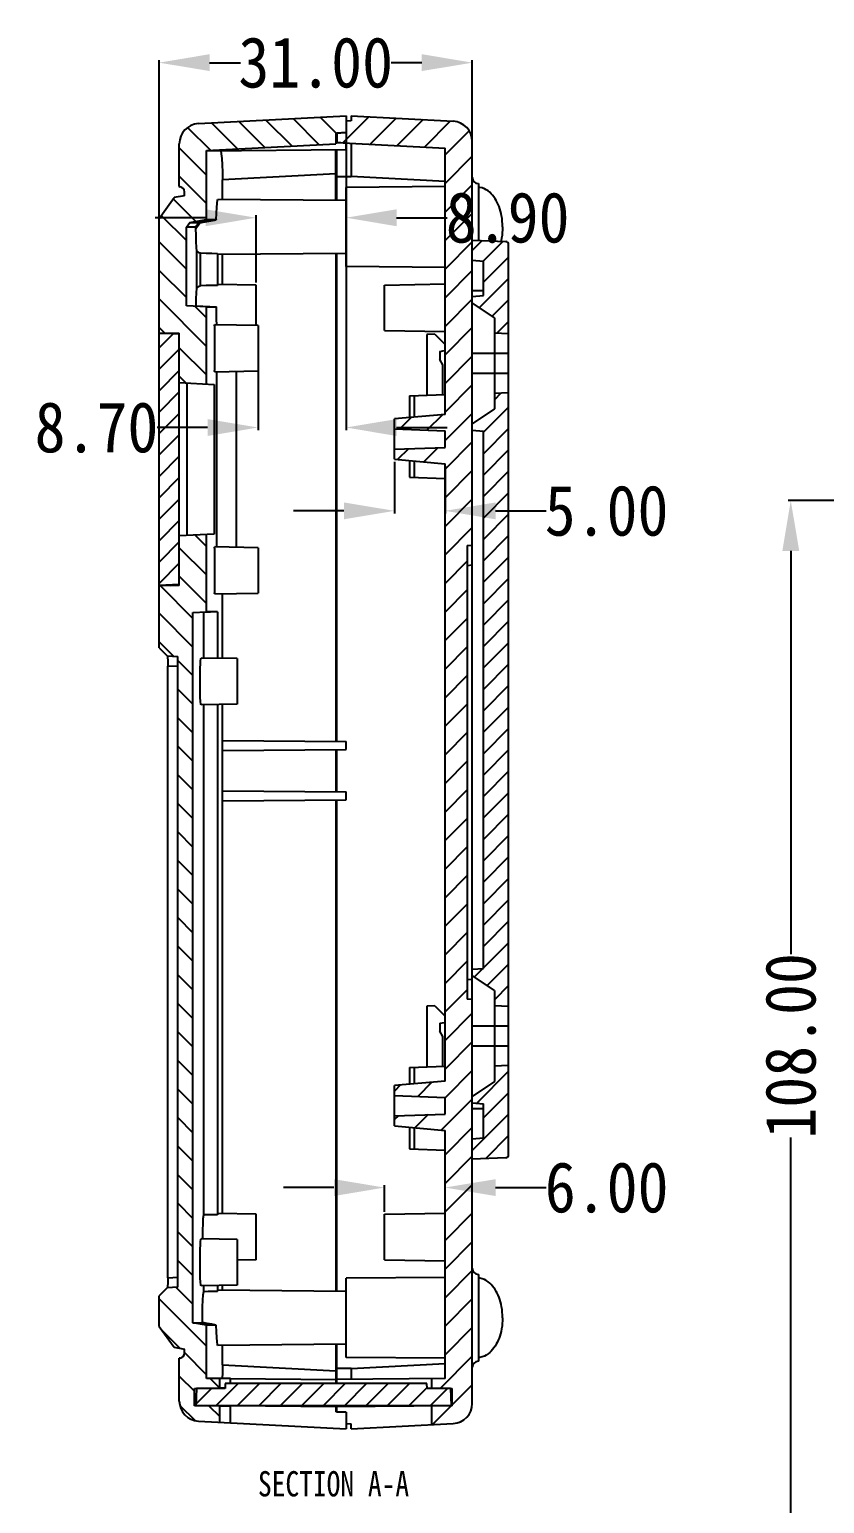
# Model space of a CAD drawing. Header units: inches. Extents: x 491 to 935, y -1750 to -1437.
# Drawn here: x 612.2 to 690.9, y -1586.8 to -1440.8 of the extents above; entities that cross this region are included whole.
import ezdxf
from ezdxf.enums import TextEntityAlignment as Align

# ---------------------------------------------------------------- set-up
doc = ezdxf.new("R2010")
doc.units = ezdxf.units.IN
doc.header["$MEASUREMENT"] = 0
doc.layers.add('5', color=7, linetype='Continuous')
doc.layers.add('hatch', color=56, linetype='Continuous', lineweight=9)
doc.styles.add('FFS', font='simfang.ttf', dxfattribs={"width": 0.9})
doc.dimstyles.get("Standard").update_dxf_attribs({"dimtxt": 0.18, "dimasz": 0.18, "dimexe": 0.18, "dimexo": 0.0625, "dimgap": 0.09, "dimtad": 0, "dimzin": 0, "dimdsep": 46, "dimtxsty": 'Standard', "dimcen": 0.09, "dimadec": 0, "dimazin": 0, "dimtfac": 1, "dimtofl": 0, "dimtmove": 0, "dimatfit": 3, "dimfxl": 1, "dimtolj": 1, "dimtzin": 0, "dimarcsym": 0})

# ---------------------------------------------------------------- blocks, each defined once
blk = doc.blocks.new('*D10')
at = {"color": 6, "lineweight": -2}
for p, q in [((713.15, -1487.45), (687.35, -1487.45)), ((687.6, -1492.45), (687.6, -1532.38)), ((687.6, -1590.45), (687.6, -1550.51)), ((713.15, -1595.45), (687.35, -1595.45))]:
    blk.add_line(p, q, dxfattribs=at)
at = {"color": 6}
for points in [[(686.77, -1492.45), (688.44, -1492.45), (687.6, -1487.45)], [(686.77, -1590.45), (688.44, -1590.45), (687.6, -1595.45)]]:
    blk.add_solid(points, dxfattribs=at)
at = {"layer": 'Defpoints', "color": 0}
for p in [(713.4, -1487.45), (687.6, -1595.45), (713.4, -1595.45)]:
    blk.add_point(p, dxfattribs=at)
at = {"color": 4, "insert": (687.6, -1541.45), "char_height": 5, "attachment_point": 5, "rotation": 90, "style": 'FFS'}
blk.add_mtext('\\A1;108.00', dxfattribs=at)
blk = doc.blocks.new('*D11')
at = {"color": 6, "lineweight": -2}
for p, q in [((625.08, -1459.51), (625.08, -1443.86)), ((630.08, -1444.11), (633.12, -1444.11)), ((651.08, -1444.11), (648.04, -1444.11)), ((656.08, -1451.95), (656.08, -1443.86))]:
    blk.add_line(p, q, dxfattribs=at)
at = {"color": 6}
for points in [[(630.08, -1443.27), (630.08, -1444.94), (625.08, -1444.11)], [(651.08, -1443.27), (651.08, -1444.94), (656.08, -1444.11)]]:
    blk.add_solid(points, dxfattribs=at)
at = {"layer": 'Defpoints', "color": 0}
for p in [(625.08, -1444.11), (656.08, -1452.2), (625.08, -1459.76)]:
    blk.add_point(p, dxfattribs=at)
at = {"color": 4, "insert": (640.58, -1444.11), "char_height": 5, "attachment_point": 5, "style": 'FFS'}
blk.add_mtext('\\A1;31.00', dxfattribs=at)
blk = doc.blocks.new('*D18')
at = {"color": 6, "lineweight": -2}
for p, q in [((648.38, -1483.63), (648.38, -1488.73)), ((653.38, -1484.07), (653.38, -1488.73)), ((643.38, -1488.48), (638.38, -1488.48)), ((658.38, -1488.48), (663.38, -1488.48))]:
    blk.add_line(p, q, dxfattribs=at)
at = {"color": 6}
for points in [[(643.38, -1487.65), (643.38, -1489.32), (648.38, -1488.48)], [(658.38, -1487.65), (658.38, -1489.32), (653.38, -1488.48)]]:
    blk.add_solid(points, dxfattribs=at)
at = {"layer": 'Defpoints', "color": 0}
for p in [(648.38, -1483.38), (653.38, -1483.82), (653.38, -1488.48)]:
    blk.add_point(p, dxfattribs=at)
at = {"color": 4, "insert": (669.37, -1488.48), "char_height": 5, "attachment_point": 5, "style": 'FFS'}
blk.add_mtext('\\A1;5.00', dxfattribs=at)
blk = doc.blocks.new('*D19')
at = {"color": 6, "lineweight": -2}
for p, q in [((643.58, -1449.63), (643.58, -1480.48)), ((634.88, -1470.38), (634.88, -1480.48)), ((629.88, -1480.23), (624.88, -1480.23)), ((648.58, -1480.23), (653.58, -1480.23))]:
    blk.add_line(p, q, dxfattribs=at)
at = {"color": 6}
for points in [[(629.88, -1479.4), (629.88, -1481.07), (634.88, -1480.23)], [(648.58, -1479.4), (648.58, -1481.07), (643.58, -1480.23)]]:
    blk.add_solid(points, dxfattribs=at)
at = {"layer": 'Defpoints', "color": 0}
for p in [(643.58, -1449.38), (634.88, -1470.13), (634.88, -1480.23)]:
    blk.add_point(p, dxfattribs=at)
at = {"color": 4, "insert": (618.88, -1480.23), "char_height": 5, "attachment_point": 5, "style": 'FFS'}
blk.add_mtext('\\A1;8.70', dxfattribs=at)
blk = doc.blocks.new('*D20')
at = {"color": 6, "lineweight": -2}
for p, q in [((643.58, -1449.63), (643.58, -1459.71)), ((634.68, -1465.88), (634.68, -1459.21)), ((629.68, -1459.46), (624.68, -1459.46)), ((648.58, -1459.46), (653.58, -1459.46))]:
    blk.add_line(p, q, dxfattribs=at)
at = {"color": 6}
for points in [[(629.68, -1458.63), (629.68, -1460.3), (634.68, -1459.46)], [(648.58, -1458.63), (648.58, -1460.3), (643.58, -1459.46)]]:
    blk.add_solid(points, dxfattribs=at)
at = {"layer": 'Defpoints', "color": 0}
for p in [(643.58, -1449.38), (634.68, -1459.46), (634.68, -1466.13)]:
    blk.add_point(p, dxfattribs=at)
at = {"color": 4, "insert": (659.58, -1459.46), "char_height": 5, "attachment_point": 5, "style": 'FFS'}
blk.add_mtext('\\A1;8.90', dxfattribs=at)
blk = doc.blocks.new('*D21')
at = {"color": 6, "lineweight": -2}
for p, q in [((642.38, -1555.48), (637.38, -1555.48)), ((647.38, -1557.88), (647.38, -1555.23)), ((653.38, -1557.77), (653.38, -1555.23)), ((658.38, -1555.48), (663.38, -1555.48))]:
    blk.add_line(p, q, dxfattribs=at)
at = {"color": 6}
for points in [[(642.38, -1554.65), (642.38, -1556.32), (647.38, -1555.48)], [(658.38, -1554.65), (658.38, -1556.32), (653.38, -1555.48)]]:
    blk.add_solid(points, dxfattribs=at)
at = {"layer": 'Defpoints', "color": 0}
for p in [(653.38, -1555.48), (647.38, -1558.13), (653.38, -1558.02)]:
    blk.add_point(p, dxfattribs=at)
at = {"color": 4, "insert": (669.38, -1555.48), "char_height": 5, "attachment_point": 5, "style": 'FFS'}
blk.add_mtext('\\A1;6.00', dxfattribs=at)

msp = doc.modelspace()

# ---------------------------------------------------------------- linework, layer by layer
at = {"color": 7, "linetype": 'Continuous'}
for points in [[(659.079, -1460.378), (659.072, -1460.086), (659.052, -1459.808), (659.022, -1459.542), (658.981, -1459.286), (658.93, -1459.041), (658.871, -1458.805), (658.803, -1458.578), (658.726, -1458.36), (658.641, -1458.15), (658.548, -1457.95), (658.446, -1457.758), (658.336, -1457.575), (658.217, -1457.401), (658.089, -1457.237), (657.951, -1457.084), (657.803, -1456.941), (657.643, -1456.811), (657.469, -1456.695), (657.28, -1456.595), (657.073, -1456.514), (656.842, -1456.458), (656.679, -1456.445)], [(659.079, -1460.378), (659.072, -1460.669), (659.052, -1460.947), (659.022, -1461.214), (658.981, -1461.469), (658.93, -1461.715), (658.909, -1461.801)], [(659.079, -1568.378), (659.072, -1568.086), (659.052, -1567.808), (659.022, -1567.542), (658.981, -1567.286), (658.93, -1567.041), (658.871, -1566.805), (658.803, -1566.578), (658.726, -1566.36), (658.641, -1566.15), (658.548, -1565.95), (658.446, -1565.758), (658.336, -1565.575), (658.217, -1565.401), (658.089, -1565.237), (657.951, -1565.084), (657.803, -1564.941), (657.643, -1564.811), (657.469, -1564.695), (657.28, -1564.595), (657.073, -1564.514), (656.842, -1564.458), (656.679, -1564.445)], [(659.079, -1568.378), (659.072, -1568.669), (659.052, -1568.947), (659.022, -1569.214), (658.981, -1569.469), (658.93, -1569.715), (658.871, -1569.951), (658.803, -1570.178), (658.726, -1570.396), (658.641, -1570.605), (658.548, -1570.806), (658.446, -1570.997), (658.336, -1571.18), (658.217, -1571.354), (658.089, -1571.518), (657.951, -1571.672), (657.803, -1571.814), (657.643, -1571.944), (657.469, -1572.06), (657.28, -1572.161), (657.073, -1572.241), (656.842, -1572.297), (656.679, -1572.311)]]:
    msp.add_lwpolyline(points, dxfattribs=at)
at = {"layer": '5', "color": 40, "linetype": 'Continuous'}
for p, q in [((627.906, -1450.531), (630.156, -1452.781)), ((630.278, -1450.075), (632.844, -1452.64)), ((632.966, -1449.934), (635.531, -1452.499)), ((635.653, -1449.793), (638.219, -1452.359)), ((638.341, -1449.652), (640.906, -1452.218)), ((641.028, -1449.511), (642.594, -1451.077)), ((645.841, -1449.47), (643.272, -1452.039)), ((648.529, -1449.611), (645.96, -1452.18)), ((651.216, -1449.752), (648.647, -1452.321)), ((653.904, -1449.893), (651.335, -1452.462)), ((655.767, -1450.858), (653.379, -1453.246)), ((627.079, -1452.532), (629.779, -1455.232)), ((656.079, -1453.375), (653.379, -1456.075)), ((627.079, -1455.361), (629.779, -1458.061)), ((656.079, -1456.203), (653.379, -1458.903)), ((626.485, -1457.595), (628.72, -1459.83)), ((625.295, -1459.233), (627.779, -1461.717)), ((656.079, -1459.032), (653.379, -1461.732)), ((625.079, -1461.846), (627.779, -1464.546)), ((656.079, -1461.86), (653.379, -1464.56)), ((657.071, -1461.721), (656.079, -1462.714)), ((659.104, -1461.81), (657.143, -1463.771)), ((659.679, -1463.356), (657.179, -1465.856)), ((625.079, -1464.674), (627.779, -1467.374)), ((656.079, -1464.689), (653.379, -1467.389)), ((659.679, -1465.478), (656.792, -1468.364)), ((625.079, -1467.503), (629.779, -1472.203)), ((656.079, -1467.517), (653.379, -1470.217)), ((659.679, -1467.599), (658.053, -1469.224)), ((628.626, -1468.222), (629.779, -1469.374)), ((625.079, -1470.331), (625.599, -1470.852)), ((626.472, -1470.951), (625.079, -1472.344)), ((656.079, -1470.345), (653.379, -1473.045)), ((659.679, -1469.72), (658.509, -1470.89)), ((627.079, -1472.465), (625.079, -1474.465)), ((627.079, -1472.331), (629.779, -1475.031)), ((656.079, -1473.174), (653.379, -1475.874)), ((627.079, -1474.587), (625.079, -1476.587)), ((627.079, -1475.16), (627.741, -1475.822)), ((627.079, -1476.708), (625.079, -1478.708)), ((656.079, -1476.002), (653.379, -1478.702)), ((658.919, -1476.844), (658.279, -1477.484)), ((659.679, -1478.206), (657.179, -1480.706)), ((627.079, -1478.829), (625.079, -1480.829)), ((650.018, -1479.234), (648.858, -1480.394)), ((653.118, -1478.963), (651.591, -1480.49)), ((656.079, -1478.831), (653.379, -1481.531)), ((627.079, -1480.951), (625.079, -1482.951)), ((659.679, -1480.327), (657.179, -1482.827)), ((649.751, -1482.33), (648.677, -1483.404)), ((652.682, -1482.227), (651.278, -1483.631)), ((656.079, -1481.659), (653.379, -1484.359)), ((659.679, -1482.448), (657.179, -1484.948)), ((627.079, -1483.072), (625.079, -1485.072)), ((627.079, -1485.193), (625.079, -1487.193)), ((656.079, -1484.488), (653.379, -1487.188)), ((659.679, -1484.57), (657.179, -1487.07)), ((659.679, -1486.691), (657.179, -1489.191)), ((627.079, -1487.314), (625.079, -1489.314)), ((656.079, -1487.316), (653.379, -1490.016)), ((627.079, -1489.436), (625.079, -1491.436)), ((659.679, -1488.812), (657.179, -1491.312)), ((628.662, -1490.886), (629.779, -1492.002)), ((656.079, -1490.144), (653.379, -1492.844)), ((659.679, -1490.934), (657.179, -1493.434)), ((627.079, -1491.557), (625.079, -1493.557)), ((627.079, -1492.13), (629.779, -1494.83)), ((627.079, -1493.678), (625.079, -1495.678)), ((655.579, -1493.473), (653.379, -1495.673)), ((659.679, -1493.055), (657.179, -1495.555)), ((627.079, -1494.959), (629.779, -1497.659)), ((659.679, -1495.176), (657.179, -1497.676)), ((625.202, -1495.91), (628.429, -1499.137)), ((655.579, -1496.301), (653.379, -1498.501)), ((659.679, -1497.298), (657.179, -1499.798)), ((625.079, -1498.615), (628.429, -1501.965)), ((655.579, -1499.13), (653.379, -1501.33)), ((659.679, -1499.419), (657.179, -1501.919)), ((625.079, -1501.444), (626.517, -1502.882)), ((659.679, -1501.54), (657.179, -1504.04)), ((655.579, -1501.958), (653.379, -1504.158)), ((626.937, -1503.302), (628.429, -1504.794)), ((659.679, -1503.662), (657.179, -1506.162)), ((655.579, -1504.787), (653.379, -1506.987)), ((659.679, -1505.783), (657.179, -1508.283)), ((626.937, -1506.13), (628.429, -1507.622)), ((626.937, -1508.959), (628.429, -1510.451)), ((655.579, -1507.615), (653.379, -1509.815)), ((659.679, -1507.904), (657.179, -1510.404)), ((655.579, -1510.443), (653.379, -1512.643)), ((659.679, -1510.025), (657.179, -1512.525)), ((626.937, -1511.787), (628.429, -1513.279)), ((655.579, -1513.272), (653.379, -1515.472)), ((659.679, -1512.147), (657.179, -1514.647)), ((626.937, -1514.616), (628.429, -1516.108)), ((659.679, -1514.268), (657.179, -1516.768)), ((655.579, -1516.1), (653.379, -1518.3)), ((626.937, -1517.444), (628.429, -1518.936)), ((659.679, -1516.389), (657.179, -1518.889)), ((655.579, -1518.929), (653.379, -1521.129)), ((659.679, -1518.511), (657.179, -1521.011)), ((626.937, -1520.272), (628.429, -1521.764)), ((659.679, -1520.632), (657.179, -1523.132)), ((655.579, -1521.757), (653.379, -1523.957)), ((626.937, -1523.101), (628.429, -1524.593)), ((659.679, -1522.753), (657.179, -1525.253)), ((655.579, -1524.585), (653.379, -1526.785)), ((659.679, -1524.875), (657.179, -1527.375)), ((626.937, -1525.929), (628.429, -1527.421)), ((655.579, -1527.414), (653.379, -1529.614)), ((659.679, -1526.996), (657.179, -1529.496)), ((626.937, -1528.758), (628.429, -1530.25)), ((659.679, -1529.117), (657.179, -1531.617)), ((655.579, -1530.242), (653.379, -1532.442)), ((626.937, -1531.586), (628.429, -1533.078)), ((659.679, -1531.239), (657.179, -1533.739)), ((655.579, -1533.071), (653.379, -1535.271)), ((657.136, -1533.781), (656.293, -1534.624)), ((659.679, -1533.36), (657.555, -1535.484)), ((626.937, -1534.414), (628.429, -1535.906)), ((655.579, -1535.899), (653.379, -1538.099)), ((659.679, -1535.481), (658.279, -1536.881)), ((626.937, -1537.243), (628.429, -1538.735)), ((656.079, -1538.228), (653.379, -1540.928)), ((626.937, -1540.071), (628.429, -1541.563)), ((656.079, -1541.056), (653.379, -1543.756)), ((626.937, -1542.9), (628.429, -1544.392)), ((656.079, -1543.884), (653.379, -1546.584)), ((659.679, -1543.967), (656.525, -1547.12)), ((648.981, -1545.325), (648.379, -1545.928)), ((652.081, -1545.054), (650.677, -1546.458)), ((626.937, -1545.728), (628.429, -1547.22)), ((656.079, -1546.713), (653.009, -1549.783)), ((659.679, -1546.088), (657.179, -1548.588)), ((648.771, -1548.364), (648.379, -1548.756)), ((651.701, -1548.262), (650.408, -1549.555)), ((659.679, -1548.209), (656.079, -1551.809)), ((626.937, -1548.557), (628.429, -1550.049)), ((656.079, -1549.541), (653.379, -1552.241)), ((659.679, -1550.331), (657.389, -1552.62)), ((626.937, -1551.385), (628.429, -1552.877)), ((656.079, -1552.37), (653.379, -1555.07)), ((626.937, -1554.213), (628.429, -1555.705)), ((656.079, -1555.198), (653.379, -1557.898)), ((626.937, -1557.042), (628.429, -1558.534)), ((656.079, -1558.027), (653.379, -1560.727)), ((626.937, -1559.87), (628.429, -1561.362)), ((656.079, -1560.855), (653.379, -1563.555)), ((626.937, -1562.699), (628.429, -1564.191)), ((656.079, -1563.683), (653.379, -1566.383)), ((626.77, -1565.36), (628.429, -1567.019)), ((625.079, -1566.498), (629.779, -1571.198)), ((656.079, -1566.512), (653.379, -1569.212)), ((625.347, -1569.595), (627.141, -1571.389)), ((656.079, -1569.34), (653.379, -1572.04)), ((627.579, -1571.826), (629.779, -1574.026)), ((656.079, -1572.169), (652.884, -1575.363)), ((627.079, -1574.154), (628.579, -1575.654)), ((630.133, -1574.381), (631.079, -1575.326)), ((630.275, -1575.377), (628.711, -1576.941)), ((632.896, -1574.877), (630.696, -1577.077)), ((635.017, -1574.877), (632.817, -1577.077)), ((637.139, -1574.877), (634.939, -1577.077)), ((639.26, -1574.877), (637.06, -1577.077)), ((641.381, -1574.877), (639.181, -1577.077)), ((643.503, -1574.877), (641.303, -1577.077)), ((645.624, -1574.877), (643.424, -1577.077)), ((647.745, -1574.877), (645.545, -1577.077)), ((649.867, -1574.877), (647.667, -1577.077)), ((651.598, -1575.267), (649.788, -1577.077)), ((653.609, -1575.377), (651.909, -1577.077)), ((656.079, -1574.997), (654.079, -1576.997)), ((627.145, -1577.049), (628.639, -1578.543)), ((630.014, -1577.09), (631.079, -1578.154)), ((653.993, -1577.083), (652.119, -1578.956))]:
    msp.add_line(p, q, dxfattribs=at)
at = {"layer": '5', "color": 7, "linetype": 'Continuous'}
for p, q in [((628.974, -1450.143), (643.579, -1449.378)), ((643.579, -1449.378), (643.579, -1451.029)), ((644.079, -1449.878), (643.579, -1449.904)), ((644.079, -1449.378), (654.183, -1449.907)), ((644.079, -1449.378), (644.079, -1449.878)), ((642.579, -1451.078), (643.579, -1451.025)), ((642.579, -1451.078), (642.579, -1452.13)), ((643.579, -1452.083), (642.579, -1452.03)), ((643.579, -1451.029), (642.679, -1451.076)), ((642.679, -1451.076), (642.679, -1452.008)), ((642.679, -1452.008), (653.379, -1452.569)), ((643.579, -1452.723), (643.579, -1452.083)), ((644.079, -1452.081), (644.079, -1455.377)), ((656.079, -1576.851), (656.079, -1451.905)), ((627.079, -1456.378), (627.079, -1452.14)), ((629.779, -1452.801), (642.579, -1452.13)), ((629.779, -1459.643), (629.779, -1452.801)), ((629.782, -1452.844), (643.579, -1452.723)), ((642.579, -1457.748), (642.579, -1452.732)), ((642.679, -1457.749), (642.679, -1452.731)), ((653.379, -1478.94), (653.379, -1452.569)), ((627.079, -1456.378), (627.165, -1456.393)), ((642.579, -1455.126), (631.347, -1455.715)), ((631.347, -1457.65), (631.347, -1455.715)), ((642.579, -1455.074), (642.679, -1455.074)), ((642.679, -1455.377), (644.079, -1455.377)), ((653.379, -1456.378), (643.579, -1456.463)), ((653.379, -1455.864), (644.079, -1455.377)), ((656.679, -1456.078), (656.679, -1461.704)), ((625.079, -1459.531), (626.578, -1457.466)), ((627.579, -1457.29), (626.578, -1457.466)), ((627.579, -1457.29), (627.579, -1456.885)), ((643.577, -1457.757), (630.899, -1457.646)), ((643.579, -1464.292), (643.579, -1456.463)), ((630.736, -1459.665), (630.752, -1459.007)), ((625.079, -1470.843), (625.079, -1459.531)), ((627.779, -1460.408), (628.122, -1459.935)), ((628.686, -1460.408), (627.779, -1460.408)), ((627.779, -1468.178), (627.779, -1460.408)), ((628.122, -1459.935), (629.779, -1459.643)), ((628.122, -1459.935), (629.031, -1459.936)), ((629.032, -1459.936), (628.686, -1460.407)), ((629.059, -1459.933), (630.718, -1459.643)), ((629.122, -1459.964), (629.814, -1459.834)), ((629.779, -1459.643), (630.718, -1459.643)), ((656.079, -1461.678), (659.392, -1461.822)), ((659.679, -1552.233), (659.679, -1462.122)), ((628.813, -1466.426), (628.813, -1462.794)), ((629.18, -1466.2), (629.18, -1462.983)), ((630.855, -1463.021), (630.855, -1466.166)), ((643.577, -1462.999), (630.899, -1463.109)), ((631.347, -1466.07), (631.347, -1463.106)), ((642.579, -1463.008), (642.579, -1511.304)), ((642.679, -1511.304), (642.679, -1463.007)), ((656.079, -1463.678), (657.179, -1463.774)), ((653.379, -1464.378), (643.579, -1464.292)), ((657.179, -1467.178), (657.179, -1463.774)), ((634.679, -1466.128), (630.899, -1466.062)), ((634.679, -1470.124), (634.679, -1466.128)), ((647.379, -1466.127), (653.379, -1466.023)), ((647.379, -1470.628), (647.379, -1466.127)), ((656.079, -1466.673), (657.179, -1466.673)), ((656.079, -1467.274), (657.179, -1467.178)), ((658.279, -1469.378), (656.079, -1467.878)), ((629.779, -1468.282), (627.779, -1468.178)), ((628.75, -1468.178), (630.755, -1468.283)), ((629.779, -1468.282), (630.755, -1468.283)), ((629.779, -1475.928), (629.779, -1468.282)), ((658.279, -1469.378), (658.279, -1478.378)), ((625.079, -1470.843), (627.079, -1470.878)), ((627.079, -1470.982), (625.079, -1470.878)), ((625.079, -1495.878), (625.079, -1470.878)), ((625.2, -1470.878), (626.173, -1470.878)), ((626.173, -1470.878), (627.076, -1470.921)), ((627.079, -1495.878), (627.079, -1470.878)), ((630.547, -1470.161), (630.547, -1474.594)), ((634.879, -1470.128), (630.585, -1470.053)), ((634.879, -1470.128), (634.879, -1474.628)), ((647.379, -1470.628), (653.379, -1470.733)), ((652.358, -1470.983), (651.579, -1471.011)), ((651.579, -1471.011), (651.579, -1477.035)), ((652.358, -1470.983), (653.379, -1472.003)), ((659.679, -1470.951), (658.279, -1470.878)), ((652.879, -1472.703), (653.331, -1472.623)), ((652.879, -1472.703), (652.879, -1473.503)), ((653.179, -1474.022), (652.879, -1473.503)), ((656.079, -1472.878), (659.679, -1472.878)), ((630.585, -1474.703), (634.879, -1474.628)), ((630.803, -1492.057), (630.803, -1474.699)), ((632.718, -1474.665), (632.718, -1492.09)), ((653.179, -1476.979), (653.179, -1474.022)), ((659.679, -1474.878), (656.079, -1474.878)), ((627.079, -1475.787), (630.543, -1475.968)), ((627.846, -1490.928), (627.846, -1475.827)), ((630.543, -1475.968), (630.543, -1490.787)), ((659.679, -1476.804), (658.279, -1476.878)), ((649.879, -1477.094), (653.379, -1476.972)), ((649.879, -1477.094), (649.879, -1479.246)), ((650.361, -1479.204), (650.361, -1477.077)), ((653.379, -1478.94), (648.379, -1479.378)), ((648.379, -1483.378), (648.379, -1479.378)), ((658.279, -1478.378), (656.079, -1479.878)), ((648.379, -1480.378), (653.379, -1480.552)), ((653.379, -1482.203), (653.379, -1480.552)), ((656.079, -1480.481), (657.179, -1480.578)), ((657.179, -1533.778), (657.179, -1480.578)), ((648.379, -1482.378), (653.379, -1482.203)), ((648.379, -1483.378), (653.379, -1483.815)), ((649.879, -1483.509), (649.879, -1485.161)), ((650.361, -1485.178), (650.361, -1483.551)), ((653.379, -1544.94), (653.379, -1483.815)), ((649.879, -1485.161), (653.379, -1485.283)), ((630.543, -1490.787), (627.079, -1490.969)), ((629.779, -1498.473), (629.779, -1490.827)), ((630.547, -1492.161), (630.547, -1496.594)), ((634.879, -1492.128), (630.585, -1492.053)), ((634.879, -1492.128), (634.879, -1496.628)), ((655.579, -1491.921), (656.079, -1491.878)), ((655.579, -1491.921), (655.579, -1536.834)), ((656.079, -1493.87), (655.579, -1493.914)), ((627.079, -1495.773), (625.079, -1495.878)), ((626.173, -1495.878), (627.076, -1495.834)), ((627.079, -1495.878), (625.079, -1495.913)), ((625.079, -1502.045), (625.079, -1495.913)), ((626.173, -1495.878), (625.352, -1495.878)), ((630.585, -1496.703), (634.879, -1496.628)), ((631.347, -1503.092), (631.347, -1496.689)), ((628.429, -1498.544), (629.779, -1498.473)), ((628.429, -1568.874), (628.429, -1498.544)), ((630.855, -1498.473), (629.493, -1498.544)), ((629.493, -1503.059), (629.493, -1498.544)), ((630.855, -1498.473), (629.779, -1498.473)), ((630.855, -1498.473), (630.855, -1503.083)), ((625.079, -1502.045), (625.882, -1502.849)), ((625.882, -1502.849), (626.937, -1502.904)), ((626.937, -1565.351), (626.937, -1502.904)), ((632.813, -1503.117), (629.249, -1503.055)), ((632.813, -1503.117), (632.813, -1507.638)), ((626.937, -1503.903), (625.937, -1503.85)), ((625.937, -1564.405), (625.937, -1503.85)), ((632.813, -1507.638), (629.249, -1507.7)), ((629.493, -1558.192), (629.493, -1507.696)), ((630.855, -1507.672), (630.855, -1558.166)), ((631.347, -1511.206), (631.347, -1507.664)), ((631.339, -1511.206), (643.579, -1511.313)), ((631.339, -1512.206), (631.339, -1511.206)), ((643.579, -1512.099), (643.579, -1511.313)), ((631.339, -1512.206), (643.579, -1512.099)), ((631.347, -1516.206), (631.347, -1512.206)), ((642.579, -1512.108), (642.579, -1516.304)), ((642.679, -1516.304), (642.679, -1512.108)), ((631.339, -1516.206), (643.579, -1516.313)), ((631.339, -1517.206), (631.339, -1516.206)), ((631.339, -1517.206), (643.579, -1517.099)), ((631.347, -1558.07), (631.347, -1517.206)), ((642.579, -1517.108), (642.579, -1565.748)), ((642.679, -1565.749), (642.679, -1517.108)), ((643.579, -1517.099), (643.579, -1516.313)), ((656.079, -1533.874), (657.179, -1533.778)), ((655.579, -1534.842), (656.079, -1534.885)), ((658.279, -1535.978), (656.079, -1534.478)), ((658.279, -1535.978), (658.279, -1544.978)), ((652.358, -1537.483), (651.579, -1537.511)), ((651.579, -1537.511), (651.579, -1543.535)), ((652.358, -1537.483), (653.379, -1538.503)), ((656.079, -1536.878), (655.579, -1536.834)), ((659.679, -1537.551), (658.279, -1537.478)), ((652.879, -1539.203), (653.331, -1539.123)), ((652.879, -1539.203), (652.879, -1540.003)), ((656.079, -1539.478), (659.679, -1539.478)), ((653.179, -1540.522), (652.879, -1540.003)), ((653.179, -1543.479), (653.179, -1540.522)), ((659.679, -1541.478), (656.079, -1541.478)), ((649.879, -1543.594), (653.379, -1543.472)), ((649.879, -1543.594), (649.879, -1545.246)), ((650.361, -1545.204), (650.361, -1543.577)), ((659.679, -1543.404), (658.279, -1543.478)), ((653.379, -1544.94), (648.379, -1545.378)), ((648.379, -1549.378), (648.379, -1545.378)), ((658.279, -1544.978), (656.079, -1546.478)), ((648.379, -1546.378), (653.379, -1546.552)), ((653.379, -1548.203), (653.379, -1546.552)), ((648.379, -1548.378), (653.379, -1548.203)), ((656.079, -1547.081), (657.179, -1547.178)), ((657.179, -1547.682), (656.079, -1547.682)), ((657.179, -1550.581), (657.179, -1547.178)), ((648.379, -1549.378), (653.379, -1549.815)), ((649.879, -1549.509), (649.879, -1551.661)), ((650.361, -1551.678), (650.361, -1549.551)), ((653.379, -1574.378), (653.379, -1549.815)), ((657.179, -1550.581), (656.079, -1550.678)), ((649.879, -1551.661), (653.379, -1551.783)), ((659.392, -1552.533), (656.079, -1552.678)), ((634.679, -1558.128), (630.899, -1558.062)), ((634.679, -1562.628), (634.679, -1558.128)), ((647.379, -1558.127), (653.379, -1558.023)), ((647.379, -1562.628), (647.379, -1558.127)), ((632.813, -1560.617), (629.249, -1560.555)), ((632.813, -1560.617), (632.813, -1565.138)), ((634.679, -1562.628), (632.813, -1562.66)), ((647.379, -1562.628), (653.379, -1562.733)), ((625.937, -1564.405), (626.937, -1564.353)), ((653.379, -1564.378), (643.579, -1564.463)), ((656.679, -1564.078), (656.679, -1572.678)), ((625.882, -1565.407), (625.079, -1566.211)), ((626.937, -1565.351), (625.882, -1565.407)), ((632.813, -1565.138), (629.249, -1565.2)), ((629.493, -1565.765), (629.493, -1565.196)), ((630.855, -1565.172), (630.855, -1565.734)), ((643.577, -1565.757), (630.899, -1565.646)), ((631.347, -1565.65), (631.347, -1565.164)), ((643.579, -1572.292), (643.579, -1564.463)), ((625.079, -1569.225), (625.079, -1566.211)), ((625.079, -1569.225), (626.579, -1571.29)), ((628.429, -1568.874), (629.357, -1568.874)), ((629.779, -1569.112), (628.429, -1568.874)), ((630.718, -1569.112), (629.357, -1568.874)), ((629.831, -1568.924), (629.38, -1568.84)), ((629.779, -1574.378), (629.779, -1569.112)), ((630.718, -1569.112), (629.779, -1569.112)), ((630.752, -1569.748), (630.736, -1569.091)), ((626.579, -1571.29), (627.579, -1571.466)), ((627.579, -1571.87), (627.579, -1571.466)), ((643.577, -1570.999), (630.899, -1571.109)), ((631.347, -1573.041), (631.347, -1571.106)), ((642.579, -1571.008), (642.579, -1574.877)), ((642.679, -1574.877), (642.679, -1571.007)), ((627.165, -1572.362), (627.079, -1572.378)), ((627.079, -1576.615), (627.079, -1572.378)), ((631.347, -1573.041), (642.579, -1573.629)), ((653.379, -1572.378), (643.579, -1572.292)), ((644.079, -1573.379), (653.379, -1572.891)), ((631.079, -1574.389), (629.779, -1574.378)), ((631.079, -1575.356), (631.079, -1574.389)), ((632.151, -1574.389), (631.079, -1574.389)), ((632.151, -1574.877), (632.151, -1574.389)), ((632.151, -1574.389), (642.579, -1574.48)), ((642.679, -1573.682), (642.579, -1573.682)), ((644.079, -1573.379), (642.679, -1573.379)), ((653.379, -1574.378), (642.679, -1574.471)), ((644.079, -1573.379), (644.079, -1574.459)), ((652.079, -1575.356), (652.079, -1574.389)), ((628.579, -1575.378), (631.079, -1575.356)), ((628.579, -1577.078), (628.579, -1575.378)), ((628.793, -1575.377), (628.704, -1577.077)), ((631.604, -1575.377), (628.793, -1575.377)), ((631.605, -1575.356), (631.079, -1575.356)), ((631.63, -1574.877), (631.604, -1575.377)), ((651.577, -1574.877), (631.63, -1574.877)), ((651.604, -1575.377), (651.577, -1574.877)), ((651.604, -1575.352), (654.079, -1575.373)), ((653.914, -1575.377), (651.604, -1575.377)), ((653.914, -1575.377), (654.004, -1577.077)), ((654.079, -1577.082), (654.079, -1575.373)), ((631.079, -1577.1), (628.579, -1577.078)), ((654.004, -1577.077), (628.704, -1577.077)), ((631.079, -1578.723), (631.079, -1577.1)), ((631.079, -1577.1), (632.151, -1577.1)), ((632.151, -1578.779), (632.151, -1577.1)), ((642.579, -1577.19), (632.151, -1577.1)), ((642.579, -1577.077), (642.579, -1577.678)), ((642.679, -1577.679), (642.679, -1577.077)), ((654.079, -1577.082), (642.679, -1577.182)), ((652.079, -1578.958), (652.079, -1577.1)), ((628.974, -1578.612), (643.579, -1579.378)), ((643.579, -1577.73), (642.579, -1577.678)), ((642.679, -1577.679), (643.579, -1577.726)), ((643.579, -1577.726), (643.579, -1579.378)), ((643.579, -1578.851), (644.079, -1578.878)), ((644.079, -1579.378), (654.183, -1578.848)), ((644.079, -1579.378), (644.079, -1578.878))]:
    msp.add_line(p, q, dxfattribs=at)
for points in [[(631.183, -1452.832), (631.236, -1453.128), (631.281, -1453.602), (631.317, -1454.22), (631.34, -1454.94), (631.347, -1455.715)], [(630.752, -1459.007), (630.779, -1458.443), (630.813, -1458.011), (630.854, -1457.739), (630.899, -1457.646)], [(628.726, -1460.521), (628.713, -1460.459), (628.699, -1460.421), (628.686, -1460.408)], [(628.726, -1460.522), (628.852, -1460.339), (628.985, -1460.152), (629.122, -1459.963)], [(628.813, -1462.794), (628.778, -1462.386), (628.751, -1461.847), (628.734, -1461.213), (628.726, -1460.521)], [(629.059, -1459.933), (629.047, -1459.934), (629.032, -1459.936)], [(629.122, -1459.963), (629.101, -1459.945), (629.08, -1459.935), (629.059, -1459.933)], [(629.814, -1459.834), (630.195, -1459.764), (630.736, -1459.665)], [(630.718, -1459.643), (630.724, -1459.646), (630.73, -1459.653), (630.736, -1459.665)], [(629.18, -1462.983), (629.053, -1462.928), (628.931, -1462.865), (628.813, -1462.794)], [(630.855, -1463.021), (630.297, -1463.01), (629.738, -1462.997), (629.18, -1462.983)], [(630.899, -1463.109), (630.884, -1463.099), (630.869, -1463.07), (630.855, -1463.021)], [(628.75, -1468.178), (628.76, -1467.499), (628.781, -1466.897), (628.813, -1466.426)], [(629.18, -1466.2), (629.051, -1466.266), (628.928, -1466.341), (628.813, -1466.426)], [(630.855, -1466.166), (630.294, -1466.176), (629.735, -1466.187), (629.18, -1466.2)], [(630.855, -1466.166), (630.869, -1466.108), (630.884, -1466.073), (630.899, -1466.062)], [(630.777, -1469.614), (630.764, -1469.198), (630.757, -1468.748), (630.755, -1468.283)], [(630.547, -1470.161), (630.566, -1470.079), (630.585, -1470.053)], [(630.8, -1470.056), (630.794, -1469.981), (630.777, -1469.614)], [(630.585, -1474.703), (630.566, -1474.676), (630.547, -1474.595)], [(630.547, -1492.161), (630.566, -1492.079), (630.585, -1492.053)], [(630.585, -1496.703), (630.566, -1496.676), (630.547, -1496.595)], [(625.883, -1502.849), (625.899, -1502.898), (625.914, -1503.041), (625.927, -1503.262), (625.934, -1503.541), (625.937, -1503.85)], [(629.128, -1505.129), (629.134, -1504.577), (629.147, -1504.072), (629.167, -1503.645), (629.191, -1503.322), (629.219, -1503.123), (629.249, -1503.055)], [(629.249, -1507.7), (629.215, -1507.61), (629.183, -1507.349), (629.158, -1506.933), (629.139, -1506.397), (629.129, -1505.781), (629.128, -1505.129)], [(629.403, -1560.554), (629.401, -1560.378), (629.408, -1559.683), (629.426, -1559.052), (629.455, -1558.539), (629.493, -1558.192)], [(630.855, -1558.166), (630.399, -1558.174), (629.945, -1558.182), (629.493, -1558.192)], [(630.855, -1558.166), (630.869, -1558.108), (630.884, -1558.073), (630.899, -1558.062)], [(629.128, -1562.629), (629.134, -1562.077), (629.147, -1561.572), (629.167, -1561.145), (629.191, -1560.822), (629.219, -1560.623), (629.249, -1560.555)], [(629.249, -1565.2), (629.215, -1565.11), (629.183, -1564.849), (629.158, -1564.433), (629.139, -1563.897), (629.129, -1563.281), (629.128, -1562.629)], [(625.937, -1564.405), (625.934, -1564.714), (625.927, -1564.993), (625.914, -1565.215), (625.899, -1565.357), (625.883, -1565.407)], [(629.39, -1567.302), (629.415, -1566.635), (629.45, -1566.108), (629.493, -1565.765)], [(629.493, -1565.765), (629.947, -1565.754), (630.401, -1565.743), (630.855, -1565.734)], [(630.855, -1565.734), (630.869, -1565.685), (630.884, -1565.656), (630.899, -1565.646)], [(629.38, -1568.84), (629.379, -1568.059), (629.39, -1567.302)], [(629.38, -1568.84), (629.372, -1568.859), (629.364, -1568.87), (629.357, -1568.874)], [(630.736, -1569.091), (630.283, -1569.008), (629.831, -1568.924)], [(630.736, -1569.091), (630.73, -1569.103), (630.724, -1569.11), (630.718, -1569.112)], [(630.899, -1571.109), (630.854, -1571.016), (630.813, -1570.743), (630.779, -1570.311), (630.752, -1569.748)], [(631.347, -1573.041), (631.34, -1573.814), (631.322, -1574.385)]]:
    msp.add_lwpolyline(points, dxfattribs=at)
for centre, radius, start, end in [((629.079, -1452.14), 2, 93, 180), ((654.079, -1451.905), 2, 0, 87), ((627.079, -1456.885), 0.5, 0, 79.99958), ((656.679, -1455.478), 0.6, 180, 270), ((659.379, -1462.122), 0.3, 0, 87.5), ((653.279, -1472.328), 0.3, 280, 290.313), ((653.279, -1538.828), 0.3, 280, 290.313), ((659.379, -1552.233), 0.3, 272.5, 0), ((656.679, -1563.478), 0.6, 180, 270), ((627.079, -1571.87), 0.5, 280.00712, 0.00019), ((656.679, -1573.278), 0.6, 90, 180), ((629.079, -1576.615), 2, 180, 267), ((654.079, -1576.851), 2, 273, 0)]:
    msp.add_arc(centre, radius, start, end, dxfattribs=at)

# ---------------------------------------------------------------- texts
at = {"layer": 'hatch', "color": 6, "width": 0.8}
msp.add_text('SECTION A-A', height=2.5, dxfattribs=at).set_placement((642.345, -1584.807), align=Align.MIDDLE)

# ---------------------------------------------------------------- dimensions: what is measured, and where the dimension line sits
for base, p1, p2, override, picture, middle in [((625.079, -1444.105), (656.079, -1452.2), (625.079, -1459.759), {"dimscale": 2.5, "dimtxt": 2, "dimasz": 2, "dimexe": 0.1, "dimexo": 0.1, "dimzin": 0, "dimtxsty": 'FFS', "dimcen": 5.0292, "dimclrd": 6, "dimclre": 6, "dimclrt": 4, "dimtp": 0, "dimtm": 0, "dimtzin": 0}, '*D11', (640.579, -1444.105)), ((634.879, -1480.233), (643.579, -1449.378), (634.879, -1470.128), {"dimscale": 2.5, "dimtxt": 2, "dimasz": 2, "dimexe": 0.1, "dimexo": 0.1, "dimtxsty": 'FFS', "dimcen": 5.0292, "dimclrd": 6, "dimclre": 6, "dimclrt": 4}, '*D19', (618.877, -1480.233)), ((653.379, -1488.482), (648.379, -1483.378), (653.379, -1483.815), {"dimscale": 2.5, "dimtxt": 2, "dimasz": 2, "dimexe": 0.1, "dimexo": 0.1, "dimtxsty": 'FFS', "dimcen": 5.0292, "dimclrd": 6, "dimclre": 6, "dimclrt": 4}, '*D18', (669.368, -1488.482)), ((653.379, -1555.483), (647.379, -1558.127), (653.379, -1558.023), {"dimscale": 2.5, "dimtxt": 2, "dimasz": 2, "dimexe": 0.1, "dimexo": 0.1, "dimtxsty": 'FFS', "dimcen": 5.0292, "dimclrd": 6, "dimclre": 6, "dimclrt": 4}, '*D21', (669.381, -1555.483))]:
    dim = msp.add_linear_dim(base=base, p1=p1, p2=p2, dimstyle='Standard', override=override)
    dim.commit()
    dim.dimension.update_dxf_attribs({"geometry": picture, "text_midpoint": middle})
dim = msp.add_linear_dim(base=(634.679, -1459.463), p1=(643.579, -1449.378), p2=(634.679, -1466.128), dimstyle='Standard', override={"dimscale": 2.5, "dimtxt": 2, "dimasz": 2, "dimexe": 0.1, "dimexo": 0.1, "dimtxsty": 'FFS', "dimcen": 5.0292, "dimclrd": 6, "dimclre": 6, "dimclrt": 4})
dim.commit()
dim.dimension.update_dxf_attribs({"geometry": '*D20', "text_midpoint": (659.581, -1459.463), "dimtype": 160})
dim = msp.add_linear_dim(base=(687.602, -1595.446), p1=(713.399, -1487.446), p2=(713.399, -1595.446), angle=90, dimstyle='Standard', override={"dimscale": 2.5, "dimtxt": 2, "dimasz": 2, "dimexe": 0.1, "dimexo": 0.1, "dimzin": 0, "dimtxsty": 'FFS', "dimcen": 5.0292, "dimclrd": 6, "dimclre": 6, "dimclrt": 4, "dimtp": 0, "dimtm": 0, "dimtzin": 0})
dim.commit()
dim.dimension.update_dxf_attribs({"geometry": '*D10', "text_midpoint": (687.602, -1541.446)})

doc.saveas('drawing.dxf')
